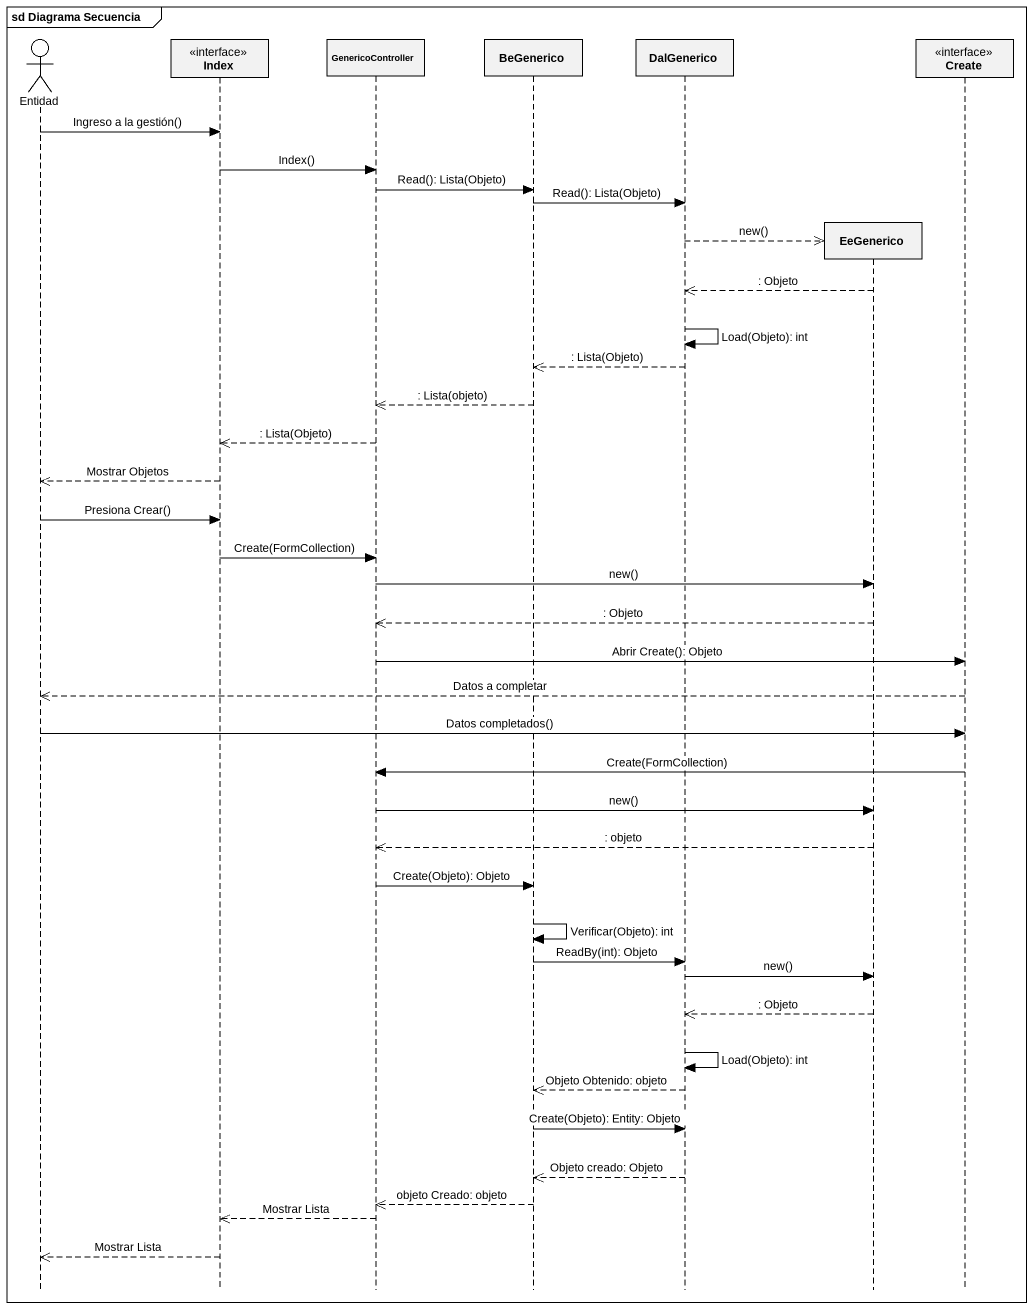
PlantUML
@startuml
mainframe sd Diagrama Secuencia
hide footbox
actor Entidad
participant Index <<interface>>
participant GenericoController
participant BeGenerico
participant DalGenerico
participant EeGenerico
participant "Create" as Create_ <<interface>>

Entidad -> Index : Ingreso a la gestión()
Index -> GenericoController : Index()
GenericoController -> BeGenerico : Read(): Lista(Objeto)
BeGenerico -> DalGenerico : Read(): Lista(Objeto)
DalGenerico -->> EeGenerico ** : new()
EeGenerico -->> DalGenerico : : Objeto
DalGenerico -> DalGenerico : Load(Objeto): int
DalGenerico -->> BeGenerico : : Lista(Objeto)
BeGenerico -->> GenericoController : : Lista(objeto)
GenericoController -->> Index : : Lista(Objeto)
Index -->> Entidad : Mostrar Objetos
Entidad -> Index : Presiona Crear()
Index -> GenericoController : Create(FormCollection)
GenericoController -> EeGenerico : new()
EeGenerico -->> GenericoController : : Objeto
GenericoController -> Create_ : Abrir Create(): Objeto
Create_ -->> Entidad : Datos a completar
Entidad -> Create_ : Datos completados()
Create_ -> GenericoController : Create(FormCollection)
GenericoController -> EeGenerico : new()
EeGenerico -->> GenericoController : : objeto
GenericoController -> BeGenerico : Create(Objeto): Objeto
BeGenerico -> BeGenerico : Verificar(Objeto): int
BeGenerico -> DalGenerico : ReadBy(int): Objeto
DalGenerico -> EeGenerico : new()
EeGenerico -->> DalGenerico : : Objeto
DalGenerico -> DalGenerico : Load(Objeto): int
DalGenerico -->> BeGenerico : Objeto Obtenido: objeto
BeGenerico -> DalGenerico : Create(Objeto): Entity: Objeto
DalGenerico -->> BeGenerico : Objeto creado: Objeto
BeGenerico -->> GenericoController : objeto Creado: objeto
GenericoController -->> Index : Mostrar Lista
Index -->> Entidad : Mostrar Lista
@enduml
